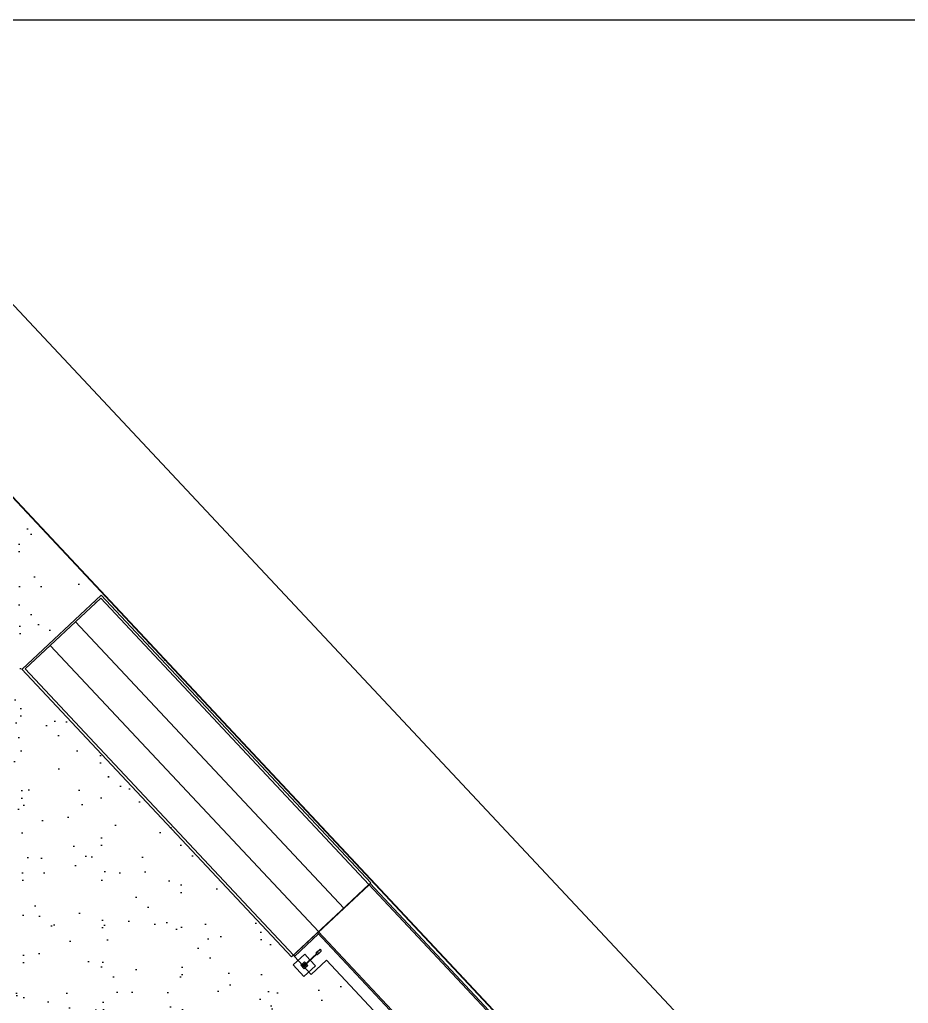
# Model space of a CAD drawing. Header units: metres. Extents: x 1796 to 2240, y -1398 to -687.
# Drawn here: x 1973.4 to 2063.6, y -1099.1 to -999.3 of the extents above; entities that cross this region are included whole.
import ezdxf

# ---------------------------------------------------------------- set-up
doc = ezdxf.new("R2010")
doc.units = ezdxf.units.M
doc.header["$MEASUREMENT"] = 0
doc.layers.add('ARQUITETURA', color=253, linetype='CONTINUOUS')
doc.layers.add('TEXTO', color=1, linetype='CONTINUOUS')

msp = doc.modelspace()

# ---------------------------------------------------------------- hatches: boundary and pattern name
at = {"layer": 'ARQUITETURA'}
h = msp.add_hatch(dxfattribs=at)
h.set_pattern_fill('AR-SAND', color=116, scale=3, angle=-46.87704, style=0)
h.set_pattern_definition([(350.623, (1466.5355, -762.2295), (4.08992, 4.08927), [0, -4.56, 0, -5.1, 0, -4.875]), (320.623, (1466.5355, -762.2295), (9.80883, 1.91215), [0, -2.46, 0, -4.11, 0, -1.575]), (280.623, (1464.013, -759.536), (6.39856, -6.807323), [0, -1.5, 0, -5.4, 0, -7.05]), (270.623, (1464.013, -759.536), (8.08648, -4.78256), [0, -0.75, 0, -3.54, 0, -4.05])])
edge = h.paths.add_edge_path()
edge.add_line((1975.606, -1066.674), (1974.637, -1065.639))
edge.add_line((1974.637, -1065.639), (1982.064, -1058.683))
edge.add_line((1982.064, -1058.683), (1966.688, -1042.265))
edge.add_line((1966.688, -1042.265), (1959.102, -1049.369))
edge.add_line((1959.102, -1049.369), (1960.264, -1050.61))
edge.add_line((1960.264, -1050.61), (1933.857, -1075.342))
edge.add_line((1933.857, -1075.342), (1952.762, -1095.528))
edge.add_line((1952.762, -1095.528), (1956.411, -1092.11))
edge.add_line((1956.411, -1092.11), (1958.223, -1094.044))
edge.add_line((1958.223, -1094.044), (1954.573, -1097.462))
edge.add_line((1954.573, -1097.462), (1972.833, -1116.959))
edge.add_arc((1973.247, -1274.849), 157.89, 75.30399, 90.15009, ccw=False)
edge.add_line((2013.302, -1122.124), (2015.597, -1109.849))
edge.add_arc((2010.779, -1108.954), 4.9, -10.52034, 43.12316)
edge.add_line((2014.355, -1105.605), (2002.802, -1093.268))
edge.add_line((2002.802, -1093.268), (2001.34, -1094.637))
edge.add_line((2001.34, -1094.637), (1975.364, -1066.9))
edge.add_line((1975.364, -1066.9), (1975.606, -1066.674))
h.paths.add_polyline_path([(2013.169, -1120.811), (2011.94, -1120.583), (2014.193, -1107.692), (2015.49, -1107.651)])

# ---------------------------------------------------------------- linework, layer by layer
for p, q in [((1971.883, -1027.276), (2168.966, -1237.679)), ((2031.995, -1111.06), (1964.718, -1039.224)), ((2032.032, -1111.026), (1964.757, -1039.192)), ((1981.704, -1057.671, 0), (1973.675, -1065.19, 0)), ((2009.046, -1086.866, 0), (1981.701, -1057.672, 0)), ((1973.994, -1065.165, 0), (1981.658, -1057.988, 0)), ((1981.655, -1057.989, 0), (2008.864, -1087.037, 0)), ((1979.101, -1060.383, 0), (2006.309, -1089.429, 0)), ((2003.769, -1091.837, 0), (1976.547, -1062.775, 0)), ((1973.673, -1065.192, 0), (2001.018, -1094.386, 0)), ((2001.2, -1094.215, 0), (1973.992, -1065.167, 0)), ((2001.018, -1094.386, 0), (2009.046, -1086.866, 0)), ((2001.2, -1094.215, 0), (2009.047, -1086.866, 0)), ((2003.754, -1091.822, 0), (2008.864, -1087.037, 0)), ((2008.878, -1087.052, 0), (2003.769, -1091.837, 0)), ((2008.878, -1087.052, 0), (2003.769, -1091.837, 0)), ((2008.102, -1087.751, 0), (2008.13, -1087.752, 0)), ((2008.114, -1087.739, 0), (2008.143, -1087.74, 0)), ((2008.127, -1087.727, 0), (2008.156, -1087.728, 0)), ((2008.14, -1087.715, 0), (2008.169, -1087.716, 0)), ((2008.153, -1087.703, 0), (2008.182, -1087.704, 0)), ((2008.166, -1087.691, 0), (2008.195, -1087.692, 0)), ((2008.179, -1087.679, 0), (2008.207, -1087.68, 0)), ((2008.192, -1087.667, 0), (2008.22, -1087.668, 0)), ((2008.205, -1087.655, 0), (2008.233, -1087.656, 0)), ((2008.218, -1087.643, 0), (2008.246, -1087.644, 0)), ((2008.231, -1087.631, 0), (2008.259, -1087.631, 0)), ((2008.244, -1087.618, 0), (2008.272, -1087.619, 0)), ((2008.256, -1087.606, 0), (2008.285, -1087.607, 0)), ((2008.269, -1087.594, 0), (2008.298, -1087.595, 0)), ((2008.282, -1087.582, 0), (2008.311, -1087.583, 0)), ((2008.295, -1087.57, 0), (2008.324, -1087.571, 0)), ((2008.308, -1087.558, 0), (2008.336, -1087.559, 0)), ((2008.321, -1087.546, 0), (2008.349, -1087.547, 0)), ((2008.334, -1087.534, 0), (2008.362, -1087.535, 0)), ((2008.347, -1087.522, 0), (2008.375, -1087.523, 0)), ((2008.36, -1087.51, 0), (2008.388, -1087.511, 0)), ((2008.373, -1087.498, 0), (2008.401, -1087.499, 0)), ((2008.385, -1087.486, 0), (2008.414, -1087.486, 0)), ((2008.398, -1087.473, 0), (2008.427, -1087.474, 0)), ((2008.411, -1087.461, 0), (2008.44, -1087.462, 0)), ((2008.424, -1087.449, 0), (2008.453, -1087.45, 0)), ((2008.437, -1087.437, 0), (2008.465, -1087.438, 0)), ((2008.45, -1087.425, 0), (2008.478, -1087.426, 0)), ((2008.463, -1087.413, 0), (2008.491, -1087.414, 0)), ((2008.476, -1087.401, 0), (2008.504, -1087.402, 0)), ((2008.489, -1087.389, 0), (2008.517, -1087.39, 0)), ((2008.502, -1087.377, 0), (2008.53, -1087.378, 0)), ((2008.515, -1087.365, 0), (2008.543, -1087.366, 0)), ((2008.527, -1087.353, 0), (2008.556, -1087.354, 0)), ((2008.54, -1087.341, 0), (2008.569, -1087.341, 0)), ((2008.553, -1087.328, 0), (2008.582, -1087.329, 0)), ((2008.566, -1087.316, 0), (2008.595, -1087.317, 0)), ((2008.579, -1087.304, 0), (2008.607, -1087.305, 0)), ((2008.592, -1087.292, 0), (2008.62, -1087.293, 0)), ((2008.605, -1087.28, 0), (2008.633, -1087.281, 0)), ((2008.618, -1087.268, 0), (2008.646, -1087.269, 0)), ((2008.631, -1087.256, 0), (2008.659, -1087.257, 0)), ((2008.644, -1087.244, 0), (2008.672, -1087.245, 0)), ((2008.657, -1087.232, 0), (2008.685, -1087.233, 0)), ((2008.669, -1087.22, 0), (2008.698, -1087.221, 0)), ((2008.682, -1087.208, 0), (2008.711, -1087.209, 0)), ((2008.695, -1087.196, 0), (2008.724, -1087.196, 0)), ((2008.708, -1087.183, 0), (2008.736, -1087.184, 0)), ((2008.721, -1087.171, 0), (2008.749, -1087.172, 0)), ((2008.734, -1087.159, 0), (2008.762, -1087.16, 0)), ((2008.747, -1087.147, 0), (2008.775, -1087.148, 0)), ((2008.76, -1087.135, 0), (2008.788, -1087.136, 0)), ((2008.773, -1087.123, 0), (2008.801, -1087.124, 0)), ((2008.786, -1087.111, 0), (2008.814, -1087.112, 0)), ((2008.798, -1087.099, 0), (2008.827, -1087.1, 0)), ((2008.811, -1087.087, 0), (2008.84, -1087.088, 0)), ((2008.824, -1087.075, 0), (2008.853, -1087.076, 0)), ((2008.837, -1087.063, 0), (2008.865, -1087.064, 0)), ((2008.85, -1087.051, 0), (2008.877, -1087.051, 0)), ((2008.863, -1087.038, 0), (2008.865, -1087.039, 0)), ((2008.864, -1087.037, 0), (2008.878, -1087.052, 0)), ((2008.864, -1087.037, 0), (2031.677, -1111.392, 0)), ((2008.973, -1086.934, 0), (2031.787, -1111.29, 0)), ((2007.043, -1088.742, 0), (2007.072, -1088.743, 0)), ((2007.056, -1088.73, 0), (2007.085, -1088.731, 0)), ((2007.069, -1088.718, 0), (2007.098, -1088.719, 0)), ((2007.082, -1088.706, 0), (2007.111, -1088.707, 0)), ((2007.095, -1088.694, 0), (2007.124, -1088.695, 0)), ((2007.108, -1088.682, 0), (2007.137, -1088.683, 0)), ((2007.121, -1088.67, 0), (2007.149, -1088.671, 0)), ((2007.134, -1088.658, 0), (2007.162, -1088.659, 0)), ((2007.147, -1088.646, 0), (2007.175, -1088.647, 0)), ((2007.159, -1088.633, 0), (2007.188, -1088.634, 0)), ((2007.172, -1088.621, 0), (2007.201, -1088.622, 0)), ((2007.185, -1088.609, 0), (2007.214, -1088.61, 0)), ((2007.198, -1088.597, 0), (2007.227, -1088.598, 0)), ((2007.211, -1088.585, 0), (2007.24, -1088.586, 0)), ((2007.224, -1088.573, 0), (2007.253, -1088.574, 0)), ((2007.237, -1088.561, 0), (2007.266, -1088.562, 0)), ((2007.25, -1088.549, 0), (2007.278, -1088.55, 0)), ((2007.263, -1088.537, 0), (2007.291, -1088.538, 0)), ((2007.276, -1088.525, 0), (2007.304, -1088.526, 0)), ((2007.288, -1088.513, 0), (2007.317, -1088.514, 0)), ((2007.301, -1088.501, 0), (2007.33, -1088.502, 0)), ((2007.314, -1088.488, 0), (2007.343, -1088.489, 0)), ((2007.327, -1088.476, 0), (2007.356, -1088.477, 0)), ((2007.34, -1088.464, 0), (2007.369, -1088.465, 0)), ((2007.353, -1088.452, 0), (2007.382, -1088.453, 0)), ((2007.366, -1088.44, 0), (2007.395, -1088.441, 0)), ((2007.379, -1088.428, 0), (2007.407, -1088.429, 0)), ((2007.392, -1088.416, 0), (2007.42, -1088.417, 0)), ((2007.405, -1088.404, 0), (2007.433, -1088.405, 0)), ((2007.418, -1088.392, 0), (2007.446, -1088.393, 0)), ((2007.43, -1088.38, 0), (2007.459, -1088.381, 0)), ((2007.443, -1088.368, 0), (2007.472, -1088.369, 0)), ((2007.456, -1088.356, 0), (2007.485, -1088.356, 0)), ((2007.469, -1088.343, 0), (2007.498, -1088.344, 0)), ((2007.482, -1088.331, 0), (2007.511, -1088.332, 0)), ((2007.495, -1088.319, 0), (2007.524, -1088.32, 0)), ((2007.508, -1088.307, 0), (2007.536, -1088.308, 0)), ((2007.521, -1088.295, 0), (2007.549, -1088.296, 0)), ((2007.534, -1088.283, 0), (2007.562, -1088.284, 0)), ((2007.547, -1088.271, 0), (2007.575, -1088.272, 0)), ((2007.56, -1088.259, 0), (2007.588, -1088.26, 0)), ((2007.572, -1088.247, 0), (2007.601, -1088.248, 0)), ((2007.585, -1088.235, 0), (2007.614, -1088.236, 0)), ((2007.598, -1088.223, 0), (2007.627, -1088.224, 0)), ((2007.611, -1088.211, 0), (2007.64, -1088.211, 0)), ((2007.624, -1088.198, 0), (2007.653, -1088.199, 0)), ((2007.637, -1088.186, 0), (2007.666, -1088.187, 0)), ((2007.65, -1088.174, 0), (2007.678, -1088.175, 0)), ((2007.663, -1088.162, 0), (2007.691, -1088.163, 0)), ((2007.676, -1088.15, 0), (2007.704, -1088.151, 0)), ((2007.689, -1088.138, 0), (2007.717, -1088.139, 0)), ((2007.701, -1088.126, 0), (2007.73, -1088.127, 0)), ((2007.714, -1088.114, 0), (2007.743, -1088.115, 0)), ((2007.727, -1088.102, 0), (2007.756, -1088.103, 0)), ((2007.74, -1088.09, 0), (2007.769, -1088.091, 0)), ((2007.753, -1088.078, 0), (2007.782, -1088.079, 0)), ((2007.766, -1088.066, 0), (2007.795, -1088.066, 0)), ((2007.779, -1088.053, 0), (2007.807, -1088.054, 0)), ((2007.792, -1088.041, 0), (2007.82, -1088.042, 0)), ((2007.805, -1088.029, 0), (2007.833, -1088.03, 0)), ((2007.818, -1088.017, 0), (2007.846, -1088.018, 0)), ((2007.831, -1088.005, 0), (2007.859, -1088.006, 0)), ((2007.843, -1087.993, 0), (2007.872, -1087.994, 0)), ((2007.856, -1087.981, 0), (2007.885, -1087.982, 0)), ((2007.869, -1087.969, 0), (2007.898, -1087.97, 0)), ((2007.882, -1087.957, 0), (2007.911, -1087.958, 0)), ((2007.895, -1087.945, 0), (2007.924, -1087.946, 0)), ((2007.908, -1087.933, 0), (2007.936, -1087.934, 0)), ((2007.921, -1087.921, 0), (2007.949, -1087.921, 0)), ((2007.934, -1087.908, 0), (2007.962, -1087.909, 0)), ((2007.947, -1087.896, 0), (2007.975, -1087.897, 0)), ((2007.96, -1087.884, 0), (2007.988, -1087.885, 0)), ((2007.973, -1087.872, 0), (2008.001, -1087.873, 0)), ((2007.985, -1087.86, 0), (2008.014, -1087.861, 0)), ((2007.998, -1087.848, 0), (2008.027, -1087.849, 0)), ((2008.011, -1087.836, 0), (2008.04, -1087.837, 0)), ((2008.024, -1087.824, 0), (2008.053, -1087.825, 0)), ((2008.037, -1087.812, 0), (2008.066, -1087.813, 0)), ((2008.05, -1087.8, 0), (2008.078, -1087.801, 0)), ((2008.063, -1087.788, 0), (2008.091, -1087.789, 0)), ((2008.076, -1087.776, 0), (2008.104, -1087.776, 0)), ((2008.089, -1087.763, 0), (2008.117, -1087.764, 0)), ((2005.972, -1089.745, 0), (2006.001, -1089.746, 0)), ((2005.985, -1089.733, 0), (2006.014, -1089.734, 0)), ((2005.998, -1089.721, 0), (2006.027, -1089.722, 0)), ((2006.011, -1089.709, 0), (2006.04, -1089.71, 0)), ((2006.024, -1089.697, 0), (2006.053, -1089.698, 0)), ((2006.037, -1089.685, 0), (2006.066, -1089.686, 0)), ((2006.05, -1089.673, 0), (2006.078, -1089.674, 0)), ((2006.062, -1089.661, 0), (2006.091, -1089.662, 0)), ((2006.075, -1089.649, 0), (2006.104, -1089.649, 0)), ((2006.088, -1089.636, 0), (2006.117, -1089.637, 0)), ((2006.101, -1089.624, 0), (2006.13, -1089.625, 0)), ((2006.114, -1089.612, 0), (2006.143, -1089.613, 0)), ((2006.127, -1089.6, 0), (2006.156, -1089.601, 0)), ((2006.14, -1089.588, 0), (2006.169, -1089.589, 0)), ((2006.153, -1089.576, 0), (2006.182, -1089.577, 0)), ((2006.166, -1089.564, 0), (2006.195, -1089.565, 0)), ((2006.179, -1089.552, 0), (2006.208, -1089.553, 0)), ((2006.191, -1089.54, 0), (2006.22, -1089.541, 0)), ((2006.204, -1089.528, 0), (2006.233, -1089.529, 0)), ((2006.217, -1089.516, 0), (2006.246, -1089.517, 0)), ((2006.23, -1089.504, 0), (2006.259, -1089.504, 0)), ((2006.243, -1089.491, 0), (2006.272, -1089.492, 0)), ((2006.256, -1089.479, 0), (2006.285, -1089.48, 0)), ((2006.269, -1089.467, 0), (2006.298, -1089.468, 0)), ((2006.282, -1089.455, 0), (2006.311, -1089.456, 0)), ((2006.295, -1089.443, 0), (2006.324, -1089.444, 0)), ((2006.308, -1089.431, 0), (2006.337, -1089.432, 0)), ((2006.321, -1089.419, 0), (2006.349, -1089.42, 0)), ((2006.333, -1089.407, 0), (2006.362, -1089.408, 0)), ((2006.346, -1089.395, 0), (2006.375, -1089.396, 0)), ((2006.359, -1089.383, 0), (2006.388, -1089.384, 0)), ((2006.372, -1089.371, 0), (2006.401, -1089.372, 0)), ((2006.385, -1089.359, 0), (2006.414, -1089.359, 0)), ((2006.398, -1089.346, 0), (2006.427, -1089.347, 0)), ((2006.411, -1089.334, 0), (2006.44, -1089.335, 0)), ((2006.424, -1089.322, 0), (2006.453, -1089.323, 0)), ((2006.437, -1089.31, 0), (2006.466, -1089.311, 0)), ((2006.45, -1089.298, 0), (2006.478, -1089.299, 0)), ((2006.463, -1089.286, 0), (2006.491, -1089.287, 0)), ((2006.475, -1089.274, 0), (2006.504, -1089.275, 0)), ((2006.488, -1089.262, 0), (2006.517, -1089.263, 0)), ((2006.501, -1089.25, 0), (2006.53, -1089.251, 0)), ((2006.514, -1089.238, 0), (2006.543, -1089.239, 0)), ((2006.527, -1089.226, 0), (2006.556, -1089.227, 0)), ((2006.54, -1089.214, 0), (2006.569, -1089.214, 0)), ((2006.553, -1089.201, 0), (2006.582, -1089.202, 0)), ((2006.566, -1089.189, 0), (2006.595, -1089.19, 0)), ((2006.579, -1089.177, 0), (2006.607, -1089.178, 0)), ((2006.592, -1089.165, 0), (2006.62, -1089.166, 0)), ((2006.604, -1089.153, 0), (2006.633, -1089.154, 0)), ((2006.617, -1089.141, 0), (2006.646, -1089.142, 0)), ((2006.63, -1089.129, 0), (2006.659, -1089.13, 0)), ((2006.643, -1089.117, 0), (2006.672, -1089.118, 0)), ((2006.656, -1089.105, 0), (2006.685, -1089.106, 0)), ((2006.669, -1089.093, 0), (2006.698, -1089.094, 0)), ((2006.682, -1089.081, 0), (2006.711, -1089.082, 0)), ((2006.695, -1089.068, 0), (2006.724, -1089.069, 0)), ((2006.708, -1089.056, 0), (2006.737, -1089.057, 0)), ((2006.721, -1089.044, 0), (2006.749, -1089.045, 0)), ((2006.734, -1089.032, 0), (2006.762, -1089.033, 0)), ((2006.746, -1089.02, 0), (2006.775, -1089.021, 0)), ((2006.759, -1089.008, 0), (2006.788, -1089.009, 0)), ((2006.772, -1088.996, 0), (2006.801, -1088.997, 0)), ((2006.785, -1088.984, 0), (2006.814, -1088.985, 0)), ((2006.798, -1088.972, 0), (2006.827, -1088.973, 0)), ((2006.811, -1088.96, 0), (2006.84, -1088.961, 0)), ((2006.824, -1088.948, 0), (2006.853, -1088.949, 0)), ((2006.837, -1088.936, 0), (2006.866, -1088.937, 0)), ((2006.85, -1088.923, 0), (2006.878, -1088.924, 0)), ((2006.863, -1088.911, 0), (2006.891, -1088.912, 0)), ((2006.876, -1088.899, 0), (2006.904, -1088.9, 0)), ((2006.888, -1088.887, 0), (2006.917, -1088.888, 0)), ((2006.901, -1088.875, 0), (2006.93, -1088.876, 0)), ((2006.914, -1088.863, 0), (2006.943, -1088.864, 0)), ((2006.927, -1088.851, 0), (2006.956, -1088.852, 0)), ((2006.94, -1088.839, 0), (2006.969, -1088.84, 0)), ((2006.953, -1088.827, 0), (2006.982, -1088.828, 0)), ((2006.966, -1088.815, 0), (2006.995, -1088.816, 0)), ((2006.979, -1088.803, 0), (2007.007, -1088.804, 0)), ((2006.992, -1088.791, 0), (2007.02, -1088.792, 0)), ((2007.005, -1088.778, 0), (2007.033, -1088.779, 0)), ((2007.017, -1088.766, 0), (2007.046, -1088.767, 0)), ((2007.03, -1088.754, 0), (2007.059, -1088.755, 0)), ((2004.914, -1090.736, 0), (2004.943, -1090.737, 0)), ((2004.927, -1090.724, 0), (2004.956, -1090.725, 0)), ((2004.94, -1090.712, 0), (2004.969, -1090.713, 0)), ((2004.953, -1090.7, 0), (2004.982, -1090.701, 0)), ((2004.965, -1090.688, 0), (2004.995, -1090.689, 0)), ((2004.978, -1090.676, 0), (2005.008, -1090.677, 0)), ((2004.991, -1090.664, 0), (2005.02, -1090.665, 0)), ((2005.004, -1090.651, 0), (2005.033, -1090.652, 0)), ((2005.017, -1090.639, 0), (2005.046, -1090.64, 0)), ((2005.03, -1090.627, 0), (2005.059, -1090.628, 0)), ((2005.043, -1090.615, 0), (2005.072, -1090.616, 0)), ((2005.056, -1090.603, 0), (2005.085, -1090.604, 0)), ((2005.069, -1090.591, 0), (2005.098, -1090.592, 0)), ((2005.082, -1090.579, 0), (2005.111, -1090.58, 0)), ((2005.094, -1090.567, 0), (2005.124, -1090.568, 0)), ((2005.107, -1090.555, 0), (2005.137, -1090.556, 0)), ((2005.12, -1090.543, 0), (2005.149, -1090.544, 0)), ((2005.133, -1090.531, 0), (2005.162, -1090.532, 0)), ((2005.146, -1090.519, 0), (2005.175, -1090.52, 0)), ((2005.159, -1090.506, 0), (2005.188, -1090.507, 0)), ((2005.172, -1090.494, 0), (2005.201, -1090.495, 0)), ((2005.185, -1090.482, 0), (2005.214, -1090.483, 0)), ((2005.198, -1090.47, 0), (2005.227, -1090.471, 0)), ((2005.211, -1090.458, 0), (2005.24, -1090.459, 0)), ((2005.224, -1090.446, 0), (2005.253, -1090.447, 0)), ((2005.236, -1090.434, 0), (2005.266, -1090.435, 0)), ((2005.249, -1090.422, 0), (2005.279, -1090.423, 0)), ((2005.262, -1090.41, 0), (2005.291, -1090.411, 0)), ((2005.275, -1090.398, 0), (2005.304, -1090.399, 0)), ((2005.288, -1090.386, 0), (2005.317, -1090.387, 0)), ((2005.301, -1090.374, 0), (2005.33, -1090.375, 0)), ((2005.314, -1090.361, 0), (2005.343, -1090.362, 0)), ((2005.327, -1090.349, 0), (2005.356, -1090.35, 0)), ((2005.34, -1090.337, 0), (2005.369, -1090.338, 0)), ((2005.353, -1090.325, 0), (2005.382, -1090.326, 0)), ((2005.366, -1090.313, 0), (2005.395, -1090.314, 0)), ((2005.378, -1090.301, 0), (2005.408, -1090.302, 0)), ((2005.391, -1090.289, 0), (2005.42, -1090.29, 0)), ((2005.404, -1090.277, 0), (2005.433, -1090.278, 0)), ((2005.417, -1090.265, 0), (2005.446, -1090.266, 0)), ((2005.43, -1090.253, 0), (2005.459, -1090.254, 0)), ((2005.443, -1090.241, 0), (2005.472, -1090.242, 0)), ((2005.456, -1090.229, 0), (2005.485, -1090.229, 0)), ((2005.469, -1090.216, 0), (2005.498, -1090.217, 0)), ((2005.482, -1090.204, 0), (2005.511, -1090.205, 0)), ((2005.495, -1090.192, 0), (2005.524, -1090.193, 0)), ((2005.507, -1090.18, 0), (2005.537, -1090.181, 0)), ((2005.52, -1090.168, 0), (2005.549, -1090.169, 0)), ((2005.533, -1090.156, 0), (2005.562, -1090.157, 0)), ((2005.546, -1090.144, 0), (2005.575, -1090.145, 0)), ((2005.559, -1090.132, 0), (2005.588, -1090.133, 0)), ((2005.572, -1090.12, 0), (2005.601, -1090.121, 0)), ((2005.585, -1090.108, 0), (2005.614, -1090.109, 0)), ((2005.598, -1090.096, 0), (2005.627, -1090.097, 0)), ((2005.611, -1090.084, 0), (2005.64, -1090.084, 0)), ((2005.624, -1090.071, 0), (2005.653, -1090.072, 0)), ((2005.637, -1090.059, 0), (2005.666, -1090.06, 0)), ((2005.649, -1090.047, 0), (2005.678, -1090.048, 0)), ((2005.662, -1090.035, 0), (2005.691, -1090.036, 0)), ((2005.675, -1090.023, 0), (2005.704, -1090.024, 0)), ((2005.688, -1090.011, 0), (2005.717, -1090.012, 0)), ((2005.701, -1089.999, 0), (2005.73, -1090, 0)), ((2005.714, -1089.987, 0), (2005.743, -1089.988, 0)), ((2005.727, -1089.975, 0), (2005.756, -1089.976, 0)), ((2005.74, -1089.963, 0), (2005.769, -1089.964, 0)), ((2005.753, -1089.951, 0), (2005.782, -1089.952, 0)), ((2005.766, -1089.939, 0), (2005.795, -1089.939, 0)), ((2005.779, -1089.926, 0), (2005.808, -1089.927, 0)), ((2005.791, -1089.914, 0), (2005.82, -1089.915, 0)), ((2005.804, -1089.902, 0), (2005.833, -1089.903, 0)), ((2005.817, -1089.89, 0), (2005.846, -1089.891, 0)), ((2005.83, -1089.878, 0), (2005.859, -1089.879, 0)), ((2005.843, -1089.866, 0), (2005.872, -1089.867, 0)), ((2005.856, -1089.854, 0), (2005.885, -1089.855, 0)), ((2005.869, -1089.842, 0), (2005.898, -1089.843, 0)), ((2005.882, -1089.83, 0), (2005.911, -1089.831, 0)), ((2005.895, -1089.818, 0), (2005.924, -1089.819, 0)), ((2005.908, -1089.806, 0), (2005.937, -1089.807, 0)), ((2005.92, -1089.794, 0), (2005.949, -1089.794, 0)), ((2005.933, -1089.781, 0), (2005.962, -1089.782, 0)), ((2005.946, -1089.769, 0), (2005.975, -1089.77, 0)), ((2005.959, -1089.757, 0), (2005.988, -1089.758, 0)), ((2003.843, -1091.739, 0), (2003.872, -1091.74, 0)), ((2003.856, -1091.727, 0), (2003.885, -1091.728, 0)), ((2003.868, -1091.715, 0), (2003.898, -1091.716, 0)), ((2003.881, -1091.703, 0), (2003.911, -1091.704, 0)), ((2003.894, -1091.691, 0), (2003.924, -1091.692, 0)), ((2003.907, -1091.679, 0), (2003.937, -1091.68, 0)), ((2003.92, -1091.667, 0), (2003.95, -1091.667, 0)), ((2003.933, -1091.654, 0), (2003.962, -1091.655, 0)), ((2003.946, -1091.642, 0), (2003.975, -1091.643, 0)), ((2003.959, -1091.63, 0), (2003.988, -1091.631, 0)), ((2003.972, -1091.618, 0), (2004.001, -1091.619, 0)), ((2003.985, -1091.606, 0), (2004.014, -1091.607, 0)), ((2003.997, -1091.594, 0), (2004.027, -1091.595, 0)), ((2004.01, -1091.582, 0), (2004.04, -1091.583, 0)), ((2004.023, -1091.57, 0), (2004.053, -1091.571, 0)), ((2004.036, -1091.558, 0), (2004.066, -1091.559, 0)), ((2004.049, -1091.546, 0), (2004.079, -1091.547, 0)), ((2004.062, -1091.534, 0), (2004.091, -1091.535, 0)), ((2004.075, -1091.522, 0), (2004.104, -1091.522, 0)), ((2004.088, -1091.509, 0), (2004.117, -1091.51, 0)), ((2004.101, -1091.497, 0), (2004.13, -1091.498, 0)), ((2004.114, -1091.485, 0), (2004.143, -1091.486, 0)), ((2004.127, -1091.473, 0), (2004.156, -1091.474, 0)), ((2004.139, -1091.461, 0), (2004.169, -1091.462, 0)), ((2004.152, -1091.449, 0), (2004.182, -1091.45, 0)), ((2004.165, -1091.437, 0), (2004.195, -1091.438, 0)), ((2004.178, -1091.425, 0), (2004.208, -1091.426, 0)), ((2004.191, -1091.413, 0), (2004.22, -1091.414, 0)), ((2004.204, -1091.401, 0), (2004.233, -1091.402, 0)), ((2004.217, -1091.389, 0), (2004.246, -1091.39, 0)), ((2004.23, -1091.376, 0), (2004.259, -1091.377, 0)), ((2004.243, -1091.364, 0), (2004.272, -1091.365, 0)), ((2004.256, -1091.352, 0), (2004.285, -1091.353, 0)), ((2004.269, -1091.34, 0), (2004.298, -1091.341, 0)), ((2004.281, -1091.328, 0), (2004.311, -1091.329, 0)), ((2004.294, -1091.316, 0), (2004.324, -1091.317, 0)), ((2004.307, -1091.304, 0), (2004.337, -1091.305, 0)), ((2004.32, -1091.292, 0), (2004.35, -1091.293, 0)), ((2004.333, -1091.28, 0), (2004.362, -1091.281, 0)), ((2004.346, -1091.268, 0), (2004.375, -1091.269, 0)), ((2004.359, -1091.256, 0), (2004.388, -1091.257, 0)), ((2004.372, -1091.244, 0), (2004.401, -1091.245, 0)), ((2004.385, -1091.231, 0), (2004.414, -1091.232, 0)), ((2004.398, -1091.219, 0), (2004.427, -1091.22, 0)), ((2004.41, -1091.207, 0), (2004.44, -1091.208, 0)), ((2004.423, -1091.195, 0), (2004.453, -1091.196, 0)), ((2004.436, -1091.183, 0), (2004.466, -1091.184, 0)), ((2004.449, -1091.171, 0), (2004.479, -1091.172, 0)), ((2004.462, -1091.159, 0), (2004.491, -1091.16, 0)), ((2004.475, -1091.147, 0), (2004.504, -1091.148, 0)), ((2004.488, -1091.135, 0), (2004.517, -1091.136, 0)), ((2004.501, -1091.123, 0), (2004.53, -1091.124, 0)), ((2004.514, -1091.111, 0), (2004.543, -1091.112, 0)), ((2004.527, -1091.099, 0), (2004.556, -1091.1, 0)), ((2004.54, -1091.086, 0), (2004.569, -1091.087, 0)), ((2004.552, -1091.074, 0), (2004.582, -1091.075, 0)), ((2004.565, -1091.062, 0), (2004.595, -1091.063, 0)), ((2004.578, -1091.05, 0), (2004.608, -1091.051, 0)), ((2004.591, -1091.038, 0), (2004.62, -1091.039, 0)), ((2004.604, -1091.026, 0), (2004.633, -1091.027, 0)), ((2004.617, -1091.014, 0), (2004.646, -1091.015, 0)), ((2004.63, -1091.002, 0), (2004.659, -1091.003, 0)), ((2004.643, -1090.99, 0), (2004.672, -1090.991, 0)), ((2004.656, -1090.978, 0), (2004.685, -1090.979, 0)), ((2004.669, -1090.966, 0), (2004.698, -1090.967, 0)), ((2004.682, -1090.954, 0), (2004.711, -1090.955, 0)), ((2004.694, -1090.941, 0), (2004.724, -1090.942, 0)), ((2004.707, -1090.929, 0), (2004.737, -1090.93, 0)), ((2004.72, -1090.917, 0), (2004.75, -1090.918, 0)), ((2004.733, -1090.905, 0), (2004.762, -1090.906, 0)), ((2004.746, -1090.893, 0), (2004.775, -1090.894, 0)), ((2004.759, -1090.881, 0), (2004.788, -1090.882, 0)), ((2004.772, -1090.869, 0), (2004.801, -1090.87, 0)), ((2004.785, -1090.857, 0), (2004.814, -1090.858, 0)), ((2004.798, -1090.845, 0), (2004.827, -1090.846, 0)), ((2004.811, -1090.833, 0), (2004.84, -1090.834, 0)), ((2004.823, -1090.821, 0), (2004.853, -1090.822, 0)), ((2004.836, -1090.809, 0), (2004.866, -1090.81, 0)), ((2004.849, -1090.796, 0), (2004.879, -1090.797, 0)), ((2004.862, -1090.784, 0), (2004.891, -1090.785, 0)), ((2004.875, -1090.772, 0), (2004.904, -1090.773, 0)), ((2004.888, -1090.76, 0), (2004.917, -1090.761, 0)), ((2004.901, -1090.748, 0), (2004.93, -1090.749, 0)), ((2001.303, -1094.324, 0), (2003.748, -1092.034, 0)), ((2003.646, -1091.925, 0), (2013.384, -1102.322, 0)), ((2003.754, -1091.822, 0), (2013.494, -1102.219, 0)), ((2003.756, -1091.824, 0), (2003.782, -1091.825, 0)), ((2003.765, -1091.812, 0), (2003.795, -1091.812, 0)), ((2003.768, -1091.837, 0), (2003.769, -1091.837, 0)), ((2003.778, -1091.799, 0), (2003.808, -1091.8, 0)), ((2003.791, -1091.787, 0), (2003.821, -1091.788, 0)), ((2003.804, -1091.775, 0), (2003.833, -1091.776, 0)), ((2003.817, -1091.763, 0), (2003.846, -1091.764, 0)), ((2003.83, -1091.751, 0), (2003.859, -1091.752, 0)), ((2003.619, -1093.853, 0), (2003.869, -1093.637, 0)), ((2003.979, -1093.643, 0), (2004.008, -1093.674, 0)), ((2001.182, -1095.193, 0), (2002.349, -1094.099, 0)), ((2001.2, -1094.215), (2001.303, -1094.324)), ((2001.303, -1094.324, 0), (2003.012, -1096.149, 0)), ((2003.531, -1094.051, 0), (2002.294, -1095.21, 0)), ((2003.572, -1094.095, 0), (2002.335, -1095.254, 0)), ((2002.349, -1094.099, 0), (2002.877, -1094.663, 0)), ((2002.918, -1094.707, 0), (2003.443, -1095.267, 0)), ((2003.012, -1096.149, 0), (2004.544, -1094.713, 0)), ((2003.606, -1094.132, 0), (2003.497, -1094.015, 0)), ((2003.498, -1093.986, 0), (2003.619, -1093.853, 0)), ((2003.619, -1093.853, 0), (2003.776, -1094.02, 0)), ((2003.776, -1094.02, 0), (2003.634, -1094.132, 0)), ((2004.007, -1093.785, 0), (2003.776, -1094.02, 0)), ((2004.544, -1094.713, 0), (2012.679, -1103.398, 0)), ((2002.275, -1096.361, 0), (2001.182, -1095.193, 0)), ((2002.324, -1094.877, 0), (2001.959, -1095.218, 0)), ((2002.301, -1095.583, 0), (2001.959, -1095.218, 0)), ((2002.115, -1095.223, 0), (2002.319, -1095.032, 0)), ((2002.306, -1095.428, 0), (2002.115, -1095.223, 0)), ((2002.178, -1095.236, 0), (2002.157, -1095.214, 0)), ((2002.179, -1095.215, 0), (2002.157, -1095.235, 0)), ((2002.209, -1095.324, 0), (2002.245, -1095.29, 0)), ((2002.212, -1095.327, 0), (2002.248, -1095.293, 0)), ((2002.249, -1095.166, 0), (2002.215, -1095.13, 0)), ((2002.253, -1095.163, 0), (2002.218, -1095.126, 0)), ((2003.443, -1095.267, 0), (2002.275, -1096.361, 0)), ((2002.294, -1095.21, 0), (2002.335, -1095.254, 0)), ((2002.297, -1095.364, 0), (2002.318, -1095.386, 0)), ((2002.319, -1095.365, 0), (2002.297, -1095.385, 0)), ((2002.666, -1095.242, 0), (2002.301, -1095.583, 0)), ((2002.306, -1095.095, 0), (2002.328, -1095.075, 0)), ((2002.51, -1095.236, 0), (2002.306, -1095.428, 0)), ((2002.317, -1095.085, 0), (2002.307, -1095.074, 0)), ((2002.309, -1095.23, 0), (2002.312, -1095.227, 0)), ((2002.309, -1095.23, 0), (2002.316, -1095.23, 0)), ((2002.312, -1095.234, 0), (2002.309, -1095.23, 0)), ((2002.312, -1095.234, 0), (2002.312, -1095.227, 0)), ((2002.316, -1095.23, 0), (2002.312, -1095.227, 0)), ((2002.312, -1095.234, 0), (2002.316, -1095.23, 0)), ((2002.316, -1095.189, 0), (2002.357, -1095.233, 0)), ((2002.317, -1095.085, 0), (2002.327, -1095.096, 0)), ((2002.319, -1095.032, 0), (2002.396, -1095.114, 0)), ((2002.324, -1094.877, 0), (2002.666, -1095.242, 0)), ((2002.406, -1095.334, 0), (2002.372, -1095.297, 0)), ((2002.41, -1095.331, 0), (2002.376, -1095.294, 0)), ((2002.437, -1095.158, 0), (2002.51, -1095.236, 0)), ((2002.468, -1095.224, 0), (2002.446, -1095.245, 0)), ((2002.447, -1095.224, 0), (2002.457, -1095.235, 0)), ((2002.457, -1095.235, 0), (2002.468, -1095.246, 0))]:
    msp.add_line(p, q, dxfattribs=at)
for centre, radius in [((1974.21, -1049.323), 0.025), ((1975.789, -1051.009), 0.025), ((1977.368, -1052.695), 0.025), ((1978.948, -1054.381), 0.025), ((1980.527, -1056.067), 0.025), ((1982.106, -1057.753), 0.025), ((1983.442, -1059.223), 0.025), ((1985.021, -1060.909), 0.025), ((1986.6, -1062.595), 0.025), ((1988.18, -1064.281), 0.025), ((1989.759, -1065.967), 0.025), ((1991.559, -1067.889), 0.025), ((1992.917, -1069.34), 0.025), ((1994.496, -1071.026), 0.025), ((1996.075, -1072.712), 0.025), ((1997.675, -1074.378), 0.025), ((1999.475, -1076.3), 0.025), ((2001.054, -1077.986), 0.025), ((2002.633, -1079.672), 0.025), ((2004.212, -1081.358), 0.025), ((2005.791, -1083.044), 0.025), ((2007.37, -1084.73), 0.025), ((2008.949, -1086.416), 0.025), ((2010.528, -1088.102), 0.025), ((2012.107, -1089.788), 0.025), ((2013.686, -1091.474), 0.025), ((2015.265, -1093.16), 0.025), ((2002.168, -1095.225, 0), 0.01), ((2002.308, -1095.375, 0), 0.01), ((2002.317, -1095.085, 0), 0.01), ((2002.457, -1095.235, 0), 0.01), ((2016.844, -1094.846), 0.025), ((2018.423, -1096.532), 0.025), ((2020.003, -1098.218), 0.025)]:
    msp.add_circle(centre, radius, dxfattribs=at)
for centre, radius, start, end in [((2003.921, -1093.698, 0), 0.08, 43.12296, 130.71024), ((2003.95, -1093.729, 0), 0.08, 315.53568, 43.12296), ((2003.511, -1094.001, 0), 0.02, 133.12296, 223.12296), ((2003.621, -1094.118, 0), 0.02, 223.12296, 313.12296), ((2002.312, -1095.23, 0), 0.09, 60.91455, 21.95451), ((2002.312, -1095.23, 0), 0.081, 62.96975, 19.46758)]:
    msp.add_arc(centre, radius, start, end, dxfattribs=at)
at = {"layer": 'TEXTO'}
msp.add_lwpolyline([(1796.303, -999.292), (2240.361, -999.292), (2240.361, -1397.903), (1796.303, -1397.903)], close=True, dxfattribs=at)

doc.saveas('drawing.dxf')
